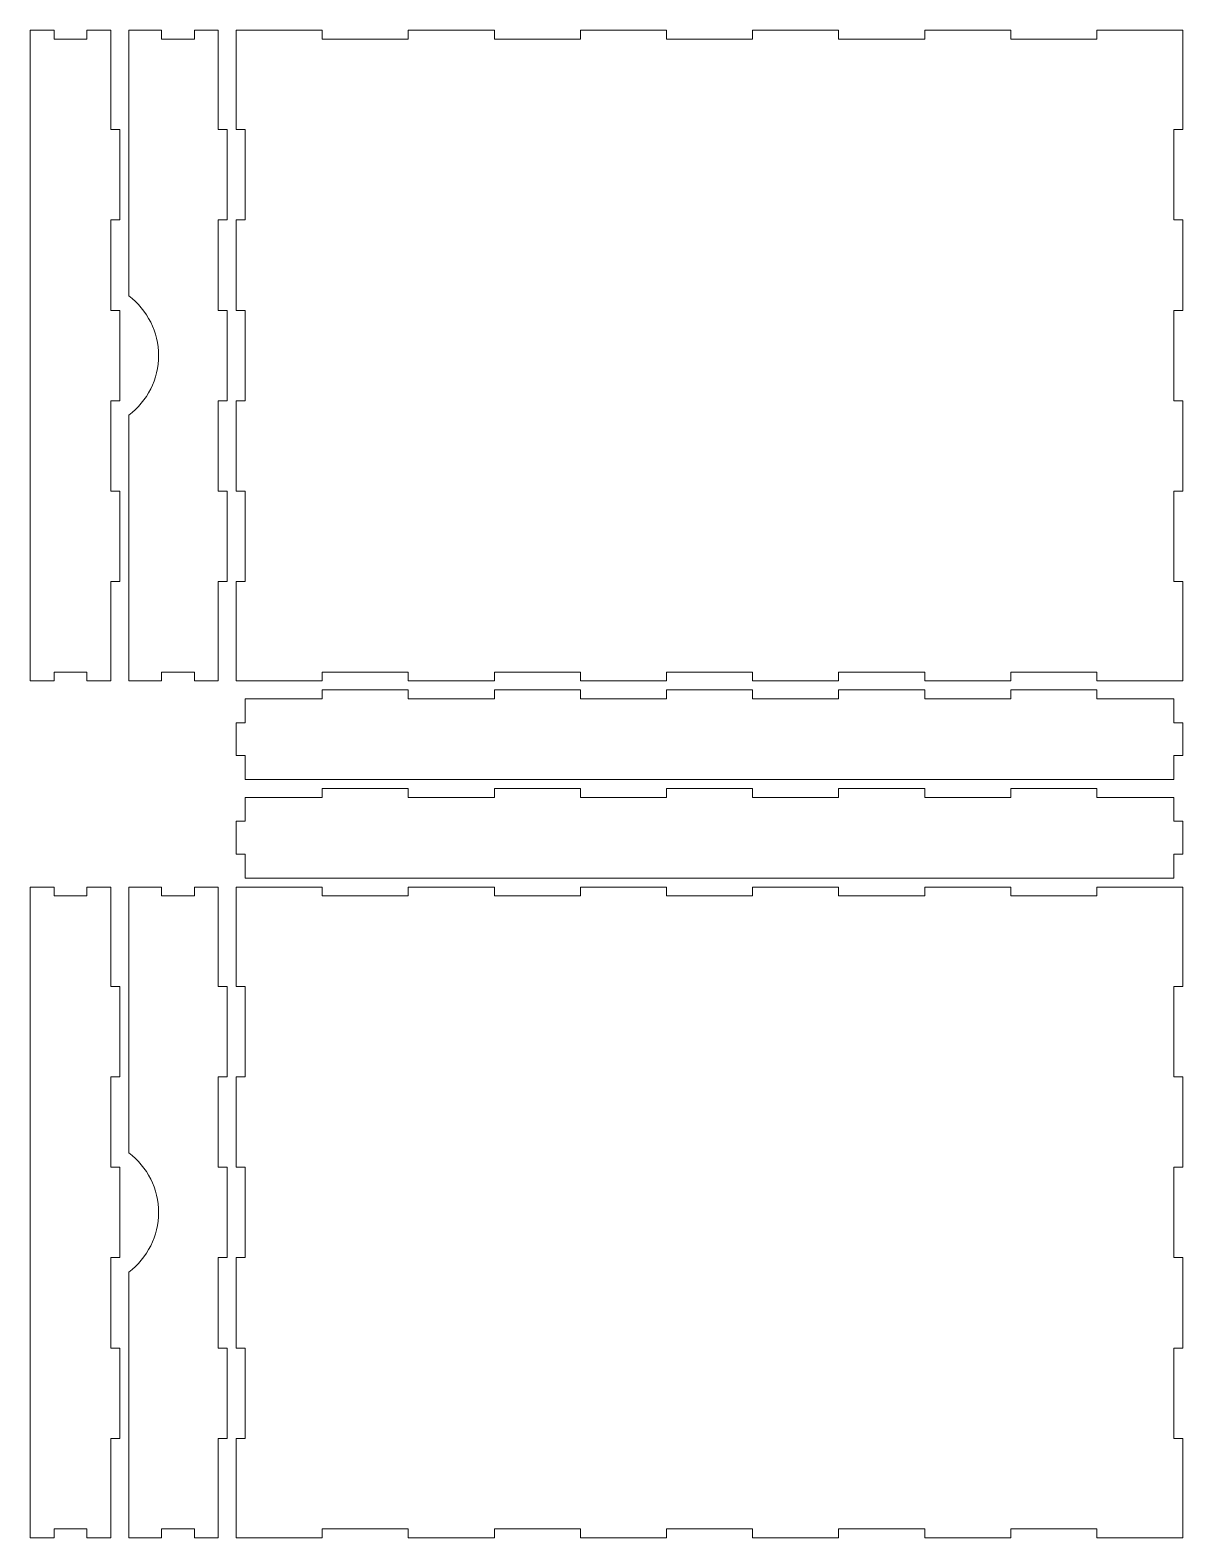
# Model space of a CAD drawing. Header units: millimetres. Extents: x -905 to 905, y -429 to 429.
# Drawn here: x -259 to 127, y -76 to 429 of the extents above; entities that cross this region are included whole.
import ezdxf

# ---------------------------------------------------------------- set-up
doc = ezdxf.new("R2010")
doc.units = ezdxf.units.MM
doc.header["$MEASUREMENT"] = 0
doc.layers.add('Camada 1', color=7, linetype='Continuous')

msp = doc.modelspace()

# ---------------------------------------------------------------- linework, layer by layer
at = {"layer": 'Camada 1', "color": 250, "lineweight": 20}
for points, knots in [([(-259, 429), (-259, 351.6512), (-259, 288.3488), (-259, 211), (-259, 211), (-259, 211), (-251, 211), (-251, 211), (-251, 211), (-251, 211), (-251, 214), (-251, 214), (-251, 214), (-251, 214), (-240, 214), (-240, 214), (-240, 214), (-240, 214), (-240, 211), (-240, 211), (-240, 211), (-240, 211), (-232, 211), (-232, 211), (-232, 211), (-232, 211), (-232, 244.2857), (-232, 244.2857), (-232, 244.2857), (-232, 244.2857), (-229, 244.2857), (-229, 244.2857), (-229, 244.2857), (-229, 244.2857), (-229, 274.5714), (-229, 274.5714), (-229, 274.5714), (-229, 274.5714), (-232, 274.5714), (-232, 274.5714), (-232, 274.5714), (-232, 274.5714), (-232, 304.8571), (-232, 304.8571), (-232, 304.8571), (-232, 304.8571), (-229, 304.8571), (-229, 304.8571), (-229, 304.8571), (-229, 304.8571), (-229, 335.1429), (-229, 335.1429), (-229, 335.1429), (-229, 335.1429), (-232, 335.1429), (-232, 335.1429), (-232, 335.1429), (-232, 335.1429), (-232, 365.4286), (-232, 365.4286), (-232, 365.4286), (-232, 365.4286), (-229, 365.4286), (-229, 365.4286), (-229, 365.4286), (-229, 365.4286), (-229, 395.7143), (-229, 395.7143), (-229, 395.7143), (-229, 395.7143), (-232, 395.7143), (-232, 395.7143), (-232, 395.7143), (-232, 395.7143), (-232, 429), (-232, 429), (-232, 429), (-232, 429), (-240, 429), (-240, 429), (-240, 429), (-240, 429), (-240, 426), (-240, 426), (-240, 426), (-240, 426), (-251, 426), (-251, 426), (-251, 426), (-251, 426), (-251, 429), (-251, 429), (-251, 429), (-251, 429), (-259, 429), (-259, 429)], [0, 0, 0, 0, 0.04, 0.04, 0.04, 0.04, 0.08, 0.08, 0.08, 0.08, 0.12, 0.12, 0.12, 0.12, 0.16, 0.16, 0.16, 0.16, 0.2, 0.2, 0.2, 0.2, 0.24, 0.24, 0.24, 0.24, 0.28, 0.28, 0.28, 0.28, 0.32, 0.32, 0.32, 0.32, 0.36, 0.36, 0.36, 0.36, 0.4, 0.4, 0.4, 0.4, 0.44, 0.44, 0.44, 0.44, 0.48, 0.48, 0.48, 0.48, 0.52, 0.52, 0.52, 0.52, 0.56, 0.56, 0.56, 0.56, 0.6, 0.6, 0.6, 0.6, 0.64, 0.64, 0.64, 0.64, 0.68, 0.68, 0.68, 0.68, 0.72, 0.72, 0.72, 0.72, 0.76, 0.76, 0.76, 0.76, 0.8, 0.8, 0.8, 0.8, 0.84, 0.84, 0.84, 0.84, 0.88, 0.88, 0.88, 0.88, 0.92, 0.92, 0.92, 0.92, 1, 1, 1, 1]), ([(-226, 429), (-226, 429), (-226, 340), (-226, 340), (-226, 340), (-219.7049, 335.2786), (-216, 327.8689), (-216, 320), (-216, 320), (-216, 312.1311), (-219.7049, 304.7214), (-226, 300), (-226, 300), (-226, 300), (-226, 211), (-226, 211), (-226, 211), (-226, 211), (-215, 211), (-215, 211), (-215, 211), (-215, 211), (-215, 214), (-215, 214), (-215, 214), (-215, 214), (-204, 214), (-204, 214), (-204, 214), (-204, 214), (-204, 211), (-204, 211), (-204, 211), (-204, 211), (-196, 211), (-196, 211), (-196, 211), (-196, 211), (-196, 244.2857), (-196, 244.2857), (-196, 244.2857), (-196, 244.2857), (-193, 244.2857), (-193, 244.2857), (-193, 244.2857), (-193, 244.2857), (-193, 274.5714), (-193, 274.5714), (-193, 274.5714), (-193, 274.5714), (-196, 274.5714), (-196, 274.5714), (-196, 274.5714), (-196, 274.5714), (-196, 304.8571), (-196, 304.8571), (-196, 304.8571), (-196, 304.8571), (-193, 304.8571), (-193, 304.8571), (-193, 304.8571), (-193, 304.8571), (-193, 335.1429), (-193, 335.1429), (-193, 335.1429), (-193, 335.1429), (-196, 335.1429), (-196, 335.1429), (-196, 335.1429), (-196, 335.1429), (-196, 365.4286), (-196, 365.4286), (-196, 365.4286), (-196, 365.4286), (-193, 365.4286), (-193, 365.4286), (-193, 365.4286), (-193, 365.4286), (-193, 395.7143), (-193, 395.7143), (-193, 395.7143), (-193, 395.7143), (-196, 395.7143), (-196, 395.7143), (-196, 395.7143), (-196, 395.7143), (-196, 429), (-196, 429), (-196, 429), (-196, 429), (-204, 429), (-204, 429), (-204, 429), (-204, 429), (-204, 426), (-204, 426), (-204, 426), (-204, 426), (-215, 426), (-215, 426), (-215, 426), (-215, 426), (-215, 429), (-215, 429), (-215, 429), (-215, 429), (-226, 429), (-226, 429)], [0, 0, 0, 0, 0.03571429, 0.03571429, 0.03571429, 0.03571429, 0.07142857, 0.07142857, 0.07142857, 0.07142857, 0.10714286, 0.10714286, 0.10714286, 0.10714286, 0.14285714, 0.14285714, 0.14285714, 0.14285714, 0.17857143, 0.17857143, 0.17857143, 0.17857143, 0.21428571, 0.21428571, 0.21428571, 0.21428571, 0.25, 0.25, 0.25, 0.25, 0.28571429, 0.28571429, 0.28571429, 0.28571429, 0.32142857, 0.32142857, 0.32142857, 0.32142857, 0.35714286, 0.35714286, 0.35714286, 0.35714286, 0.39285714, 0.39285714, 0.39285714, 0.39285714, 0.42857143, 0.42857143, 0.42857143, 0.42857143, 0.46428571, 0.46428571, 0.46428571, 0.46428571, 0.5, 0.5, 0.5, 0.5, 0.53571429, 0.53571429, 0.53571429, 0.53571429, 0.57142857, 0.57142857, 0.57142857, 0.57142857, 0.60714286, 0.60714286, 0.60714286, 0.60714286, 0.64285714, 0.64285714, 0.64285714, 0.64285714, 0.67857143, 0.67857143, 0.67857143, 0.67857143, 0.71428571, 0.71428571, 0.71428571, 0.71428571, 0.75, 0.75, 0.75, 0.75, 0.78571429, 0.78571429, 0.78571429, 0.78571429, 0.82142857, 0.82142857, 0.82142857, 0.82142857, 0.85714286, 0.85714286, 0.85714286, 0.85714286, 0.89285714, 0.89285714, 0.89285714, 0.89285714, 0.92857143, 0.92857143, 0.92857143, 0.92857143, 1, 1, 1, 1]), ([(127, 335.1429), (127, 335.1429), (127, 365.4286), (127, 365.4286), (127, 365.4286), (127, 365.4286), (124, 365.4286), (124, 365.4286), (124, 365.4286), (124, 365.4286), (124, 395.7143), (124, 395.7143), (124, 395.7143), (124, 395.7143), (127, 395.7143), (127, 395.7143), (127, 395.7143), (127, 395.7143), (127, 429), (127, 429), (127, 429), (127, 429), (98.1818, 429), (98.1818, 429), (98.1818, 429), (98.1818, 429), (98.1818, 426), (98.1818, 426), (98.1818, 426), (98.1818, 426), (69.3636, 426), (69.3636, 426), (69.3636, 426), (69.3636, 426), (69.3636, 429), (69.3636, 429), (69.3636, 429), (69.3636, 429), (40.5455, 429), (40.5455, 429), (40.5455, 429), (40.5455, 429), (40.5455, 426), (40.5455, 426), (40.5455, 426), (40.5455, 426), (11.7273, 426), (11.7273, 426), (11.7273, 426), (11.7273, 426), (11.7273, 429), (11.7273, 429), (11.7273, 429), (11.7273, 429), (-17.0909, 429), (-17.0909, 429), (-17.0909, 429), (-17.0909, 429), (-17.0909, 426), (-17.0909, 426), (-17.0909, 426), (-17.0909, 426), (-45.9091, 426), (-45.9091, 426), (-45.9091, 426), (-45.9091, 426), (-45.9091, 429), (-45.9091, 429), (-45.9091, 429), (-45.9091, 429), (-74.7273, 429), (-74.7273, 429), (-74.7273, 429), (-74.7273, 429), (-74.7273, 426), (-74.7273, 426), (-74.7273, 426), (-74.7273, 426), (-103.5455, 426), (-103.5455, 426), (-103.5455, 426), (-103.5455, 426), (-103.5455, 429), (-103.5455, 429), (-103.5455, 429), (-103.5455, 429), (-132.3636, 429), (-132.3636, 429), (-132.3636, 429), (-132.3636, 429), (-132.3636, 426), (-132.3636, 426), (-132.3636, 426), (-132.3636, 426), (-161.1818, 426), (-161.1818, 426), (-161.1818, 426), (-161.1818, 426), (-161.1818, 429), (-161.1818, 429), (-161.1818, 429), (-161.1818, 429), (-190, 429), (-190, 429), (-190, 429), (-190, 429), (-190, 395.7143), (-190, 395.7143), (-190, 395.7143), (-190, 395.7143), (-187, 395.7143), (-187, 395.7143), (-187, 395.7143), (-187, 395.7143), (-187, 365.4286), (-187, 365.4286), (-187, 365.4286), (-187, 365.4286), (-190, 365.4286), (-190, 365.4286), (-190, 365.4286), (-190, 365.4286), (-190, 335.1429), (-190, 335.1429), (-190, 335.1429), (-190, 335.1429), (-187, 335.1429), (-187, 335.1429), (-187, 335.1429), (-187, 335.1429), (-187, 304.8571), (-187, 304.8571), (-187, 304.8571), (-187, 304.8571), (-190, 304.8571), (-190, 304.8571), (-190, 304.8571), (-190, 304.8571), (-190, 274.5714), (-190, 274.5714), (-190, 274.5714), (-190, 274.5714), (-187, 274.5714), (-187, 274.5714), (-187, 274.5714), (-187, 274.5714), (-187, 244.2857), (-187, 244.2857), (-187, 244.2857), (-187, 244.2857), (-190, 244.2857), (-190, 244.2857), (-190, 244.2857), (-190, 244.2857), (-190, 211), (-190, 211), (-190, 211), (-190, 211), (-161.1818, 211), (-161.1818, 211), (-161.1818, 211), (-161.1818, 211), (-161.1818, 214), (-161.1818, 214), (-161.1818, 214), (-161.1818, 214), (-132.3636, 214), (-132.3636, 214), (-132.3636, 214), (-132.3636, 214), (-132.3636, 211), (-132.3636, 211), (-132.3636, 211), (-132.3636, 211), (-103.5455, 211), (-103.5455, 211), (-103.5455, 211), (-103.5455, 211), (-103.5455, 214), (-103.5455, 214), (-103.5455, 214), (-103.5455, 214), (-74.7273, 214), (-74.7273, 214), (-74.7273, 214), (-74.7273, 214), (-74.7273, 211), (-74.7273, 211), (-74.7273, 211), (-74.7273, 211), (-45.9091, 211), (-45.9091, 211), (-45.9091, 211), (-45.9091, 211), (-45.9091, 214), (-45.9091, 214), (-45.9091, 214), (-45.9091, 214), (-17.0909, 214), (-17.0909, 214), (-17.0909, 214), (-17.0909, 214), (-17.0909, 211), (-17.0909, 211), (-17.0909, 211), (-17.0909, 211), (11.7273, 211), (11.7273, 211), (11.7273, 211), (11.7273, 211), (11.7273, 214), (11.7273, 214), (11.7273, 214), (11.7273, 214), (40.5455, 214), (40.5455, 214), (40.5455, 214), (40.5455, 214), (40.5455, 211), (40.5455, 211), (40.5455, 211), (40.5455, 211), (69.3636, 211), (69.3636, 211), (69.3636, 211), (69.3636, 211), (69.3636, 214), (69.3636, 214), (69.3636, 214), (69.3636, 214), (98.1818, 214), (98.1818, 214), (98.1818, 214), (98.1818, 214), (98.1818, 211), (98.1818, 211), (98.1818, 211), (98.1818, 211), (127, 211), (127, 211), (127, 211), (127, 211), (127, 244.2857), (127, 244.2857), (127, 244.2857), (127, 244.2857), (124, 244.2857), (124, 244.2857), (124, 244.2857), (124, 244.2857), (124, 274.5714), (124, 274.5714), (124, 274.5714), (124, 274.5714), (127, 274.5714), (127, 274.5714), (127, 274.5714), (127, 274.5714), (127, 304.8571), (127, 304.8571), (127, 304.8571), (127, 304.8571), (124, 304.8571), (124, 304.8571), (124, 304.8571), (124, 304.8571), (124, 335.1429), (124, 335.1429), (124, 335.1429), (124, 335.1429), (127, 335.1429), (127, 335.1429)], [0, 0, 0, 0, 0.01449275, 0.01449275, 0.01449275, 0.01449275, 0.02898551, 0.02898551, 0.02898551, 0.02898551, 0.04347826, 0.04347826, 0.04347826, 0.04347826, 0.05797101, 0.05797101, 0.05797101, 0.05797101, 0.07246377, 0.07246377, 0.07246377, 0.07246377, 0.08695652, 0.08695652, 0.08695652, 0.08695652, 0.10144928, 0.10144928, 0.10144928, 0.10144928, 0.11594203, 0.11594203, 0.11594203, 0.11594203, 0.13043478, 0.13043478, 0.13043478, 0.13043478, 0.14492754, 0.14492754, 0.14492754, 0.14492754, 0.15942029, 0.15942029, 0.15942029, 0.15942029, 0.17391304, 0.17391304, 0.17391304, 0.17391304, 0.1884058, 0.1884058, 0.1884058, 0.1884058, 0.20289855, 0.20289855, 0.20289855, 0.20289855, 0.2173913, 0.2173913, 0.2173913, 0.2173913, 0.23188406, 0.23188406, 0.23188406, 0.23188406, 0.24637681, 0.24637681, 0.24637681, 0.24637681, 0.26086957, 0.26086957, 0.26086957, 0.26086957, 0.27536232, 0.27536232, 0.27536232, 0.27536232, 0.28985507, 0.28985507, 0.28985507, 0.28985507, 0.30434783, 0.30434783, 0.30434783, 0.30434783, 0.31884058, 0.31884058, 0.31884058, 0.31884058, 0.33333333, 0.33333333, 0.33333333, 0.33333333, 0.34782609, 0.34782609, 0.34782609, 0.34782609, 0.36231884, 0.36231884, 0.36231884, 0.36231884, 0.37681159, 0.37681159, 0.37681159, 0.37681159, 0.39130435, 0.39130435, 0.39130435, 0.39130435, 0.4057971, 0.4057971, 0.4057971, 0.4057971, 0.42028986, 0.42028986, 0.42028986, 0.42028986, 0.43478261, 0.43478261, 0.43478261, 0.43478261, 0.44927536, 0.44927536, 0.44927536, 0.44927536, 0.46376812, 0.46376812, 0.46376812, 0.46376812, 0.47826087, 0.47826087, 0.47826087, 0.47826087, 0.49275362, 0.49275362, 0.49275362, 0.49275362, 0.50724638, 0.50724638, 0.50724638, 0.50724638, 0.52173913, 0.52173913, 0.52173913, 0.52173913, 0.53623188, 0.53623188, 0.53623188, 0.53623188, 0.55072464, 0.55072464, 0.55072464, 0.55072464, 0.56521739, 0.56521739, 0.56521739, 0.56521739, 0.57971014, 0.57971014, 0.57971014, 0.57971014, 0.5942029, 0.5942029, 0.5942029, 0.5942029, 0.60869565, 0.60869565, 0.60869565, 0.60869565, 0.62318841, 0.62318841, 0.62318841, 0.62318841, 0.63768116, 0.63768116, 0.63768116, 0.63768116, 0.65217391, 0.65217391, 0.65217391, 0.65217391, 0.66666667, 0.66666667, 0.66666667, 0.66666667, 0.68115942, 0.68115942, 0.68115942, 0.68115942, 0.69565217, 0.69565217, 0.69565217, 0.69565217, 0.71014493, 0.71014493, 0.71014493, 0.71014493, 0.72463768, 0.72463768, 0.72463768, 0.72463768, 0.73913043, 0.73913043, 0.73913043, 0.73913043, 0.75362319, 0.75362319, 0.75362319, 0.75362319, 0.76811594, 0.76811594, 0.76811594, 0.76811594, 0.7826087, 0.7826087, 0.7826087, 0.7826087, 0.79710145, 0.79710145, 0.79710145, 0.79710145, 0.8115942, 0.8115942, 0.8115942, 0.8115942, 0.82608696, 0.82608696, 0.82608696, 0.82608696, 0.84057971, 0.84057971, 0.84057971, 0.84057971, 0.85507246, 0.85507246, 0.85507246, 0.85507246, 0.86956522, 0.86956522, 0.86956522, 0.86956522, 0.88405797, 0.88405797, 0.88405797, 0.88405797, 0.89855072, 0.89855072, 0.89855072, 0.89855072, 0.91304348, 0.91304348, 0.91304348, 0.91304348, 0.92753623, 0.92753623, 0.92753623, 0.92753623, 0.94202899, 0.94202899, 0.94202899, 0.94202899, 0.95652174, 0.95652174, 0.95652174, 0.95652174, 0.97101449, 0.97101449, 0.97101449, 0.97101449, 1, 1, 1, 1]), ([(-132.3636, 208), (-132.3636, 208), (-161.1818, 208), (-161.1818, 208), (-161.1818, 208), (-161.1818, 208), (-161.1818, 205), (-161.1818, 205), (-161.1818, 205), (-161.1818, 205), (-187, 205), (-187, 205), (-187, 205), (-187, 205), (-187, 197), (-187, 197), (-187, 197), (-187, 197), (-190, 197), (-190, 197), (-190, 197), (-190, 197), (-190, 186), (-190, 186), (-190, 186), (-190, 186), (-187, 186), (-187, 186), (-187, 186), (-187, 186), (-187, 178), (-187, 178), (-187, 178), (-187, 178), (124, 178), (124, 178), (124, 178), (124, 178), (124, 186), (124, 186), (124, 186), (124, 186), (127, 186), (127, 186), (127, 186), (127, 186), (127, 197), (127, 197), (127, 197), (127, 197), (124, 197), (124, 197), (124, 197), (124, 197), (124, 205), (124, 205), (124, 205), (124, 205), (98.1818, 205), (98.1818, 205), (98.1818, 205), (98.1818, 205), (98.1818, 208), (98.1818, 208), (98.1818, 208), (98.1818, 208), (69.3636, 208), (69.3636, 208), (69.3636, 208), (69.3636, 208), (69.3636, 205), (69.3636, 205), (69.3636, 205), (69.3636, 205), (40.5455, 205), (40.5455, 205), (40.5455, 205), (40.5455, 205), (40.5455, 208), (40.5455, 208), (40.5455, 208), (40.5455, 208), (11.7273, 208), (11.7273, 208), (11.7273, 208), (11.7273, 208), (11.7273, 205), (11.7273, 205), (11.7273, 205), (11.7273, 205), (-17.0909, 205), (-17.0909, 205), (-17.0909, 205), (-17.0909, 205), (-17.0909, 208), (-17.0909, 208), (-17.0909, 208), (-17.0909, 208), (-45.9091, 208), (-45.9091, 208), (-45.9091, 208), (-45.9091, 208), (-45.9091, 205), (-45.9091, 205), (-45.9091, 205), (-45.9091, 205), (-74.7273, 205), (-74.7273, 205), (-74.7273, 205), (-74.7273, 205), (-74.7273, 208), (-74.7273, 208), (-74.7273, 208), (-74.7273, 208), (-103.5455, 208), (-103.5455, 208), (-103.5455, 208), (-103.5455, 208), (-103.5455, 205), (-103.5455, 205), (-103.5455, 205), (-103.5455, 205), (-132.3636, 205), (-132.3636, 205), (-132.3636, 205), (-132.3636, 205), (-132.3636, 208), (-132.3636, 208)], [0, 0, 0, 0, 0.03030303, 0.03030303, 0.03030303, 0.03030303, 0.06060606, 0.06060606, 0.06060606, 0.06060606, 0.09090909, 0.09090909, 0.09090909, 0.09090909, 0.12121212, 0.12121212, 0.12121212, 0.12121212, 0.15151515, 0.15151515, 0.15151515, 0.15151515, 0.18181818, 0.18181818, 0.18181818, 0.18181818, 0.21212121, 0.21212121, 0.21212121, 0.21212121, 0.24242424, 0.24242424, 0.24242424, 0.24242424, 0.27272727, 0.27272727, 0.27272727, 0.27272727, 0.3030303, 0.3030303, 0.3030303, 0.3030303, 0.33333333, 0.33333333, 0.33333333, 0.33333333, 0.36363636, 0.36363636, 0.36363636, 0.36363636, 0.39393939, 0.39393939, 0.39393939, 0.39393939, 0.42424242, 0.42424242, 0.42424242, 0.42424242, 0.45454545, 0.45454545, 0.45454545, 0.45454545, 0.48484848, 0.48484848, 0.48484848, 0.48484848, 0.51515152, 0.51515152, 0.51515152, 0.51515152, 0.54545455, 0.54545455, 0.54545455, 0.54545455, 0.57575758, 0.57575758, 0.57575758, 0.57575758, 0.60606061, 0.60606061, 0.60606061, 0.60606061, 0.63636364, 0.63636364, 0.63636364, 0.63636364, 0.66666667, 0.66666667, 0.66666667, 0.66666667, 0.6969697, 0.6969697, 0.6969697, 0.6969697, 0.72727273, 0.72727273, 0.72727273, 0.72727273, 0.75757576, 0.75757576, 0.75757576, 0.75757576, 0.78787879, 0.78787879, 0.78787879, 0.78787879, 0.81818182, 0.81818182, 0.81818182, 0.81818182, 0.84848485, 0.84848485, 0.84848485, 0.84848485, 0.87878788, 0.87878788, 0.87878788, 0.87878788, 0.90909091, 0.90909091, 0.90909091, 0.90909091, 0.93939394, 0.93939394, 0.93939394, 0.93939394, 1, 1, 1, 1]), ([(-132.3636, 175), (-132.3636, 175), (-161.1818, 175), (-161.1818, 175), (-161.1818, 175), (-161.1818, 175), (-161.1818, 172), (-161.1818, 172), (-161.1818, 172), (-161.1818, 172), (-187, 172), (-187, 172), (-187, 172), (-187, 172), (-187, 164), (-187, 164), (-187, 164), (-187, 164), (-190, 164), (-190, 164), (-190, 164), (-190, 164), (-190, 153), (-190, 153), (-190, 153), (-190, 153), (-187, 153), (-187, 153), (-187, 153), (-187, 153), (-187, 145), (-187, 145), (-187, 145), (-187, 145), (124, 145), (124, 145), (124, 145), (124, 145), (124, 153), (124, 153), (124, 153), (124, 153), (127, 153), (127, 153), (127, 153), (127, 153), (127, 164), (127, 164), (127, 164), (127, 164), (124, 164), (124, 164), (124, 164), (124, 164), (124, 172), (124, 172), (124, 172), (124, 172), (98.1818, 172), (98.1818, 172), (98.1818, 172), (98.1818, 172), (98.1818, 175), (98.1818, 175), (98.1818, 175), (98.1818, 175), (69.3636, 175), (69.3636, 175), (69.3636, 175), (69.3636, 175), (69.3636, 172), (69.3636, 172), (69.3636, 172), (69.3636, 172), (40.5455, 172), (40.5455, 172), (40.5455, 172), (40.5455, 172), (40.5455, 175), (40.5455, 175), (40.5455, 175), (40.5455, 175), (11.7273, 175), (11.7273, 175), (11.7273, 175), (11.7273, 175), (11.7273, 172), (11.7273, 172), (11.7273, 172), (11.7273, 172), (-17.0909, 172), (-17.0909, 172), (-17.0909, 172), (-17.0909, 172), (-17.0909, 175), (-17.0909, 175), (-17.0909, 175), (-17.0909, 175), (-45.9091, 175), (-45.9091, 175), (-45.9091, 175), (-45.9091, 175), (-45.9091, 172), (-45.9091, 172), (-45.9091, 172), (-45.9091, 172), (-74.7273, 172), (-74.7273, 172), (-74.7273, 172), (-74.7273, 172), (-74.7273, 175), (-74.7273, 175), (-74.7273, 175), (-74.7273, 175), (-103.5455, 175), (-103.5455, 175), (-103.5455, 175), (-103.5455, 175), (-103.5455, 172), (-103.5455, 172), (-103.5455, 172), (-103.5455, 172), (-132.3636, 172), (-132.3636, 172), (-132.3636, 172), (-132.3636, 172), (-132.3636, 175), (-132.3636, 175)], [0, 0, 0, 0, 0.03030303, 0.03030303, 0.03030303, 0.03030303, 0.06060606, 0.06060606, 0.06060606, 0.06060606, 0.09090909, 0.09090909, 0.09090909, 0.09090909, 0.12121212, 0.12121212, 0.12121212, 0.12121212, 0.15151515, 0.15151515, 0.15151515, 0.15151515, 0.18181818, 0.18181818, 0.18181818, 0.18181818, 0.21212121, 0.21212121, 0.21212121, 0.21212121, 0.24242424, 0.24242424, 0.24242424, 0.24242424, 0.27272727, 0.27272727, 0.27272727, 0.27272727, 0.3030303, 0.3030303, 0.3030303, 0.3030303, 0.33333333, 0.33333333, 0.33333333, 0.33333333, 0.36363636, 0.36363636, 0.36363636, 0.36363636, 0.39393939, 0.39393939, 0.39393939, 0.39393939, 0.42424242, 0.42424242, 0.42424242, 0.42424242, 0.45454545, 0.45454545, 0.45454545, 0.45454545, 0.48484848, 0.48484848, 0.48484848, 0.48484848, 0.51515152, 0.51515152, 0.51515152, 0.51515152, 0.54545455, 0.54545455, 0.54545455, 0.54545455, 0.57575758, 0.57575758, 0.57575758, 0.57575758, 0.60606061, 0.60606061, 0.60606061, 0.60606061, 0.63636364, 0.63636364, 0.63636364, 0.63636364, 0.66666667, 0.66666667, 0.66666667, 0.66666667, 0.6969697, 0.6969697, 0.6969697, 0.6969697, 0.72727273, 0.72727273, 0.72727273, 0.72727273, 0.75757576, 0.75757576, 0.75757576, 0.75757576, 0.78787879, 0.78787879, 0.78787879, 0.78787879, 0.81818182, 0.81818182, 0.81818182, 0.81818182, 0.84848485, 0.84848485, 0.84848485, 0.84848485, 0.87878788, 0.87878788, 0.87878788, 0.87878788, 0.90909091, 0.90909091, 0.90909091, 0.90909091, 0.93939394, 0.93939394, 0.93939394, 0.93939394, 1, 1, 1, 1]), ([(-259, 142), (-259, 64.6512), (-259, 1.3488), (-259, -76), (-259, -76), (-259, -76), (-251, -76), (-251, -76), (-251, -76), (-251, -76), (-251, -73), (-251, -73), (-251, -73), (-251, -73), (-240, -73), (-240, -73), (-240, -73), (-240, -73), (-240, -76), (-240, -76), (-240, -76), (-240, -76), (-232, -76), (-232, -76), (-232, -76), (-232, -76), (-232, -42.7143), (-232, -42.7143), (-232, -42.7143), (-232, -42.7143), (-229, -42.7143), (-229, -42.7143), (-229, -42.7143), (-229, -42.7143), (-229, -12.4286), (-229, -12.4286), (-229, -12.4286), (-229, -12.4286), (-232, -12.4286), (-232, -12.4286), (-232, -12.4286), (-232, -12.4286), (-232, 17.8571), (-232, 17.8571), (-232, 17.8571), (-232, 17.8571), (-229, 17.8571), (-229, 17.8571), (-229, 17.8571), (-229, 17.8571), (-229, 48.1429), (-229, 48.1429), (-229, 48.1429), (-229, 48.1429), (-232, 48.1429), (-232, 48.1429), (-232, 48.1429), (-232, 48.1429), (-232, 78.4286), (-232, 78.4286), (-232, 78.4286), (-232, 78.4286), (-229, 78.4286), (-229, 78.4286), (-229, 78.4286), (-229, 78.4286), (-229, 108.7143), (-229, 108.7143), (-229, 108.7143), (-229, 108.7143), (-232, 108.7143), (-232, 108.7143), (-232, 108.7143), (-232, 108.7143), (-232, 142), (-232, 142), (-232, 142), (-232, 142), (-240, 142), (-240, 142), (-240, 142), (-240, 142), (-240, 139), (-240, 139), (-240, 139), (-240, 139), (-251, 139), (-251, 139), (-251, 139), (-251, 139), (-251, 142), (-251, 142), (-251, 142), (-251, 142), (-259, 142), (-259, 142)], [0, 0, 0, 0, 0.04, 0.04, 0.04, 0.04, 0.08, 0.08, 0.08, 0.08, 0.12, 0.12, 0.12, 0.12, 0.16, 0.16, 0.16, 0.16, 0.2, 0.2, 0.2, 0.2, 0.24, 0.24, 0.24, 0.24, 0.28, 0.28, 0.28, 0.28, 0.32, 0.32, 0.32, 0.32, 0.36, 0.36, 0.36, 0.36, 0.4, 0.4, 0.4, 0.4, 0.44, 0.44, 0.44, 0.44, 0.48, 0.48, 0.48, 0.48, 0.52, 0.52, 0.52, 0.52, 0.56, 0.56, 0.56, 0.56, 0.6, 0.6, 0.6, 0.6, 0.64, 0.64, 0.64, 0.64, 0.68, 0.68, 0.68, 0.68, 0.72, 0.72, 0.72, 0.72, 0.76, 0.76, 0.76, 0.76, 0.8, 0.8, 0.8, 0.8, 0.84, 0.84, 0.84, 0.84, 0.88, 0.88, 0.88, 0.88, 0.92, 0.92, 0.92, 0.92, 1, 1, 1, 1]), ([(-226, 142), (-226, 142), (-226, 53), (-226, 53), (-226, 53), (-219.7049, 48.2786), (-216, 40.8689), (-216, 33), (-216, 33), (-216, 25.1311), (-219.7049, 17.7214), (-226, 13), (-226, 13), (-226, 13), (-226, -76), (-226, -76), (-226, -76), (-226, -76), (-215, -76), (-215, -76), (-215, -76), (-215, -76), (-215, -73), (-215, -73), (-215, -73), (-215, -73), (-204, -73), (-204, -73), (-204, -73), (-204, -73), (-204, -76), (-204, -76), (-204, -76), (-204, -76), (-196, -76), (-196, -76), (-196, -76), (-196, -76), (-196, -42.7143), (-196, -42.7143), (-196, -42.7143), (-196, -42.7143), (-193, -42.7143), (-193, -42.7143), (-193, -42.7143), (-193, -42.7143), (-193, -12.4286), (-193, -12.4286), (-193, -12.4286), (-193, -12.4286), (-196, -12.4286), (-196, -12.4286), (-196, -12.4286), (-196, -12.4286), (-196, 17.8571), (-196, 17.8571), (-196, 17.8571), (-196, 17.8571), (-193, 17.8571), (-193, 17.8571), (-193, 17.8571), (-193, 17.8571), (-193, 48.1429), (-193, 48.1429), (-193, 48.1429), (-193, 48.1429), (-196, 48.1429), (-196, 48.1429), (-196, 48.1429), (-196, 48.1429), (-196, 78.4286), (-196, 78.4286), (-196, 78.4286), (-196, 78.4286), (-193, 78.4286), (-193, 78.4286), (-193, 78.4286), (-193, 78.4286), (-193, 108.7143), (-193, 108.7143), (-193, 108.7143), (-193, 108.7143), (-196, 108.7143), (-196, 108.7143), (-196, 108.7143), (-196, 108.7143), (-196, 142), (-196, 142), (-196, 142), (-196, 142), (-204, 142), (-204, 142), (-204, 142), (-204, 142), (-204, 139), (-204, 139), (-204, 139), (-204, 139), (-215, 139), (-215, 139), (-215, 139), (-215, 139), (-215, 142), (-215, 142), (-215, 142), (-215, 142), (-226, 142), (-226, 142)], [0, 0, 0, 0, 0.03571429, 0.03571429, 0.03571429, 0.03571429, 0.07142857, 0.07142857, 0.07142857, 0.07142857, 0.10714286, 0.10714286, 0.10714286, 0.10714286, 0.14285714, 0.14285714, 0.14285714, 0.14285714, 0.17857143, 0.17857143, 0.17857143, 0.17857143, 0.21428571, 0.21428571, 0.21428571, 0.21428571, 0.25, 0.25, 0.25, 0.25, 0.28571429, 0.28571429, 0.28571429, 0.28571429, 0.32142857, 0.32142857, 0.32142857, 0.32142857, 0.35714286, 0.35714286, 0.35714286, 0.35714286, 0.39285714, 0.39285714, 0.39285714, 0.39285714, 0.42857143, 0.42857143, 0.42857143, 0.42857143, 0.46428571, 0.46428571, 0.46428571, 0.46428571, 0.5, 0.5, 0.5, 0.5, 0.53571429, 0.53571429, 0.53571429, 0.53571429, 0.57142857, 0.57142857, 0.57142857, 0.57142857, 0.60714286, 0.60714286, 0.60714286, 0.60714286, 0.64285714, 0.64285714, 0.64285714, 0.64285714, 0.67857143, 0.67857143, 0.67857143, 0.67857143, 0.71428571, 0.71428571, 0.71428571, 0.71428571, 0.75, 0.75, 0.75, 0.75, 0.78571429, 0.78571429, 0.78571429, 0.78571429, 0.82142857, 0.82142857, 0.82142857, 0.82142857, 0.85714286, 0.85714286, 0.85714286, 0.85714286, 0.89285714, 0.89285714, 0.89285714, 0.89285714, 0.92857143, 0.92857143, 0.92857143, 0.92857143, 1, 1, 1, 1]), ([(127, 48.1429), (127, 48.1429), (127, 78.4286), (127, 78.4286), (127, 78.4286), (127, 78.4286), (124, 78.4286), (124, 78.4286), (124, 78.4286), (124, 78.4286), (124, 108.7143), (124, 108.7143), (124, 108.7143), (124, 108.7143), (127, 108.7143), (127, 108.7143), (127, 108.7143), (127, 108.7143), (127, 142), (127, 142), (127, 142), (127, 142), (98.1818, 142), (98.1818, 142), (98.1818, 142), (98.1818, 142), (98.1818, 139), (98.1818, 139), (98.1818, 139), (98.1818, 139), (69.3636, 139), (69.3636, 139), (69.3636, 139), (69.3636, 139), (69.3636, 142), (69.3636, 142), (69.3636, 142), (69.3636, 142), (40.5455, 142), (40.5455, 142), (40.5455, 142), (40.5455, 142), (40.5455, 139), (40.5455, 139), (40.5455, 139), (40.5455, 139), (11.7273, 139), (11.7273, 139), (11.7273, 139), (11.7273, 139), (11.7273, 142), (11.7273, 142), (11.7273, 142), (11.7273, 142), (-17.0909, 142), (-17.0909, 142), (-17.0909, 142), (-17.0909, 142), (-17.0909, 139), (-17.0909, 139), (-17.0909, 139), (-17.0909, 139), (-45.9091, 139), (-45.9091, 139), (-45.9091, 139), (-45.9091, 139), (-45.9091, 142), (-45.9091, 142), (-45.9091, 142), (-45.9091, 142), (-74.7273, 142), (-74.7273, 142), (-74.7273, 142), (-74.7273, 142), (-74.7273, 139), (-74.7273, 139), (-74.7273, 139), (-74.7273, 139), (-103.5455, 139), (-103.5455, 139), (-103.5455, 139), (-103.5455, 139), (-103.5455, 142), (-103.5455, 142), (-103.5455, 142), (-103.5455, 142), (-132.3636, 142), (-132.3636, 142), (-132.3636, 142), (-132.3636, 142), (-132.3636, 139), (-132.3636, 139), (-132.3636, 139), (-132.3636, 139), (-161.1818, 139), (-161.1818, 139), (-161.1818, 139), (-161.1818, 139), (-161.1818, 142), (-161.1818, 142), (-161.1818, 142), (-161.1818, 142), (-190, 142), (-190, 142), (-190, 142), (-190, 142), (-190, 108.7143), (-190, 108.7143), (-190, 108.7143), (-190, 108.7143), (-187, 108.7143), (-187, 108.7143), (-187, 108.7143), (-187, 108.7143), (-187, 78.4286), (-187, 78.4286), (-187, 78.4286), (-187, 78.4286), (-190, 78.4286), (-190, 78.4286), (-190, 78.4286), (-190, 78.4286), (-190, 48.1429), (-190, 48.1429), (-190, 48.1429), (-190, 48.1429), (-187, 48.1429), (-187, 48.1429), (-187, 48.1429), (-187, 48.1429), (-187, 17.8571), (-187, 17.8571), (-187, 17.8571), (-187, 17.8571), (-190, 17.8571), (-190, 17.8571), (-190, 17.8571), (-190, 17.8571), (-190, -12.4286), (-190, -12.4286), (-190, -12.4286), (-190, -12.4286), (-187, -12.4286), (-187, -12.4286), (-187, -12.4286), (-187, -12.4286), (-187, -42.7143), (-187, -42.7143), (-187, -42.7143), (-187, -42.7143), (-190, -42.7143), (-190, -42.7143), (-190, -42.7143), (-190, -42.7143), (-190, -76), (-190, -76), (-190, -76), (-190, -76), (-161.1818, -76), (-161.1818, -76), (-161.1818, -76), (-161.1818, -76), (-161.1818, -73), (-161.1818, -73), (-161.1818, -73), (-161.1818, -73), (-132.3636, -73), (-132.3636, -73), (-132.3636, -73), (-132.3636, -73), (-132.3636, -76), (-132.3636, -76), (-132.3636, -76), (-132.3636, -76), (-103.5455, -76), (-103.5455, -76), (-103.5455, -76), (-103.5455, -76), (-103.5455, -73), (-103.5455, -73), (-103.5455, -73), (-103.5455, -73), (-74.7273, -73), (-74.7273, -73), (-74.7273, -73), (-74.7273, -73), (-74.7273, -76), (-74.7273, -76), (-74.7273, -76), (-74.7273, -76), (-45.9091, -76), (-45.9091, -76), (-45.9091, -76), (-45.9091, -76), (-45.9091, -73), (-45.9091, -73), (-45.9091, -73), (-45.9091, -73), (-17.0909, -73), (-17.0909, -73), (-17.0909, -73), (-17.0909, -73), (-17.0909, -76), (-17.0909, -76), (-17.0909, -76), (-17.0909, -76), (11.7273, -76), (11.7273, -76), (11.7273, -76), (11.7273, -76), (11.7273, -73), (11.7273, -73), (11.7273, -73), (11.7273, -73), (40.5455, -73), (40.5455, -73), (40.5455, -73), (40.5455, -73), (40.5455, -76), (40.5455, -76), (40.5455, -76), (40.5455, -76), (69.3636, -76), (69.3636, -76), (69.3636, -76), (69.3636, -76), (69.3636, -73), (69.3636, -73), (69.3636, -73), (69.3636, -73), (98.1818, -73), (98.1818, -73), (98.1818, -73), (98.1818, -73), (98.1818, -76), (98.1818, -76), (98.1818, -76), (98.1818, -76), (127, -76), (127, -76), (127, -76), (127, -76), (127, -42.7143), (127, -42.7143), (127, -42.7143), (127, -42.7143), (124, -42.7143), (124, -42.7143), (124, -42.7143), (124, -42.7143), (124, -12.4286), (124, -12.4286), (124, -12.4286), (124, -12.4286), (127, -12.4286), (127, -12.4286), (127, -12.4286), (127, -12.4286), (127, 17.8571), (127, 17.8571), (127, 17.8571), (127, 17.8571), (124, 17.8571), (124, 17.8571), (124, 17.8571), (124, 17.8571), (124, 48.1429), (124, 48.1429), (124, 48.1429), (124, 48.1429), (127, 48.1429), (127, 48.1429)], [0, 0, 0, 0, 0.01449275, 0.01449275, 0.01449275, 0.01449275, 0.02898551, 0.02898551, 0.02898551, 0.02898551, 0.04347826, 0.04347826, 0.04347826, 0.04347826, 0.05797101, 0.05797101, 0.05797101, 0.05797101, 0.07246377, 0.07246377, 0.07246377, 0.07246377, 0.08695652, 0.08695652, 0.08695652, 0.08695652, 0.10144928, 0.10144928, 0.10144928, 0.10144928, 0.11594203, 0.11594203, 0.11594203, 0.11594203, 0.13043478, 0.13043478, 0.13043478, 0.13043478, 0.14492754, 0.14492754, 0.14492754, 0.14492754, 0.15942029, 0.15942029, 0.15942029, 0.15942029, 0.17391304, 0.17391304, 0.17391304, 0.17391304, 0.1884058, 0.1884058, 0.1884058, 0.1884058, 0.20289855, 0.20289855, 0.20289855, 0.20289855, 0.2173913, 0.2173913, 0.2173913, 0.2173913, 0.23188406, 0.23188406, 0.23188406, 0.23188406, 0.24637681, 0.24637681, 0.24637681, 0.24637681, 0.26086957, 0.26086957, 0.26086957, 0.26086957, 0.27536232, 0.27536232, 0.27536232, 0.27536232, 0.28985507, 0.28985507, 0.28985507, 0.28985507, 0.30434783, 0.30434783, 0.30434783, 0.30434783, 0.31884058, 0.31884058, 0.31884058, 0.31884058, 0.33333333, 0.33333333, 0.33333333, 0.33333333, 0.34782609, 0.34782609, 0.34782609, 0.34782609, 0.36231884, 0.36231884, 0.36231884, 0.36231884, 0.37681159, 0.37681159, 0.37681159, 0.37681159, 0.39130435, 0.39130435, 0.39130435, 0.39130435, 0.4057971, 0.4057971, 0.4057971, 0.4057971, 0.42028986, 0.42028986, 0.42028986, 0.42028986, 0.43478261, 0.43478261, 0.43478261, 0.43478261, 0.44927536, 0.44927536, 0.44927536, 0.44927536, 0.46376812, 0.46376812, 0.46376812, 0.46376812, 0.47826087, 0.47826087, 0.47826087, 0.47826087, 0.49275362, 0.49275362, 0.49275362, 0.49275362, 0.50724638, 0.50724638, 0.50724638, 0.50724638, 0.52173913, 0.52173913, 0.52173913, 0.52173913, 0.53623188, 0.53623188, 0.53623188, 0.53623188, 0.55072464, 0.55072464, 0.55072464, 0.55072464, 0.56521739, 0.56521739, 0.56521739, 0.56521739, 0.57971014, 0.57971014, 0.57971014, 0.57971014, 0.5942029, 0.5942029, 0.5942029, 0.5942029, 0.60869565, 0.60869565, 0.60869565, 0.60869565, 0.62318841, 0.62318841, 0.62318841, 0.62318841, 0.63768116, 0.63768116, 0.63768116, 0.63768116, 0.65217391, 0.65217391, 0.65217391, 0.65217391, 0.66666667, 0.66666667, 0.66666667, 0.66666667, 0.68115942, 0.68115942, 0.68115942, 0.68115942, 0.69565217, 0.69565217, 0.69565217, 0.69565217, 0.71014493, 0.71014493, 0.71014493, 0.71014493, 0.72463768, 0.72463768, 0.72463768, 0.72463768, 0.73913043, 0.73913043, 0.73913043, 0.73913043, 0.75362319, 0.75362319, 0.75362319, 0.75362319, 0.76811594, 0.76811594, 0.76811594, 0.76811594, 0.7826087, 0.7826087, 0.7826087, 0.7826087, 0.79710145, 0.79710145, 0.79710145, 0.79710145, 0.8115942, 0.8115942, 0.8115942, 0.8115942, 0.82608696, 0.82608696, 0.82608696, 0.82608696, 0.84057971, 0.84057971, 0.84057971, 0.84057971, 0.85507246, 0.85507246, 0.85507246, 0.85507246, 0.86956522, 0.86956522, 0.86956522, 0.86956522, 0.88405797, 0.88405797, 0.88405797, 0.88405797, 0.89855072, 0.89855072, 0.89855072, 0.89855072, 0.91304348, 0.91304348, 0.91304348, 0.91304348, 0.92753623, 0.92753623, 0.92753623, 0.92753623, 0.94202899, 0.94202899, 0.94202899, 0.94202899, 0.95652174, 0.95652174, 0.95652174, 0.95652174, 0.97101449, 0.97101449, 0.97101449, 0.97101449, 1, 1, 1, 1])]:
    msp.add_open_spline(points, degree=3, knots=knots, dxfattribs=at)

doc.saveas('drawing.dxf')
